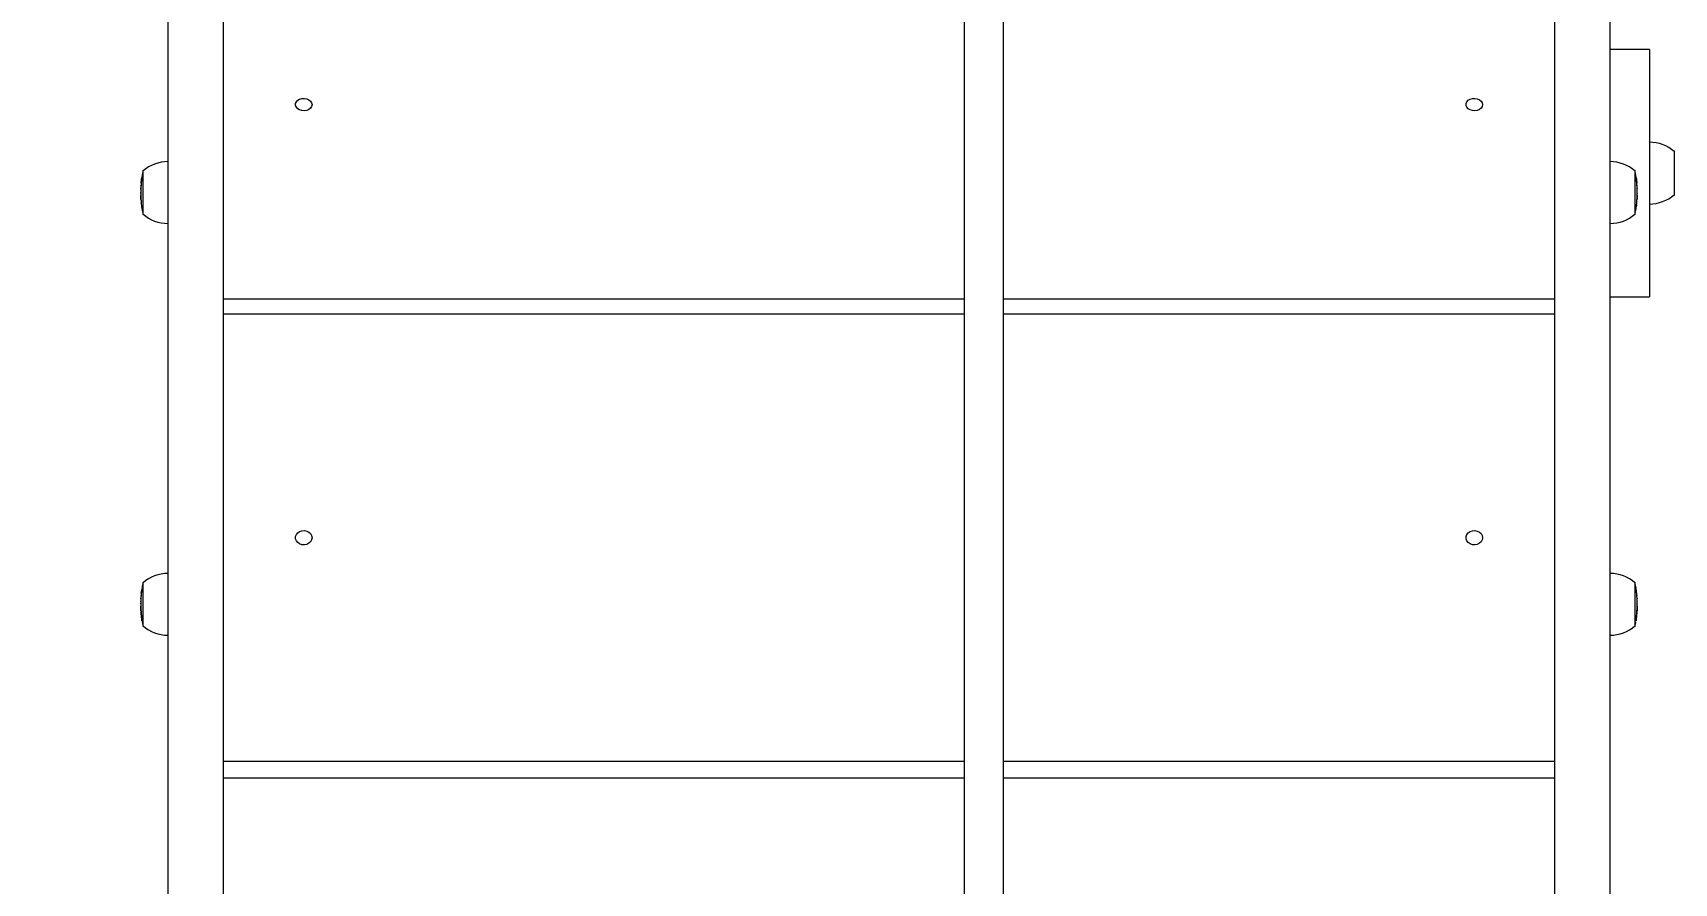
# Model space of a CAD drawing. Header units: millimetres. Extents: x -5010 to 6597, y -5069 to 5109.
# Drawn here: x 2486 to 3283, y 931 to 1344 of the extents above; entities that cross this region are included whole.
import ezdxf

# ---------------------------------------------------------------- set-up
doc = ezdxf.new("R2010")
doc.units = ezdxf.units.MM
for name, color, linetype in [('DIKOM_ОБЪЕКТ', 7, 'Continuous'), ('DIKOM_РАЗМЕР_ЗОНА', 7, 'Continuous'), ('DIKOM_РАЗМЕР_ОБЪЕКТА', 7, 'Continuous')]:
    doc.layers.add(name, color=color, linetype=linetype)
doc.styles.add('style1', font='arial.ttf', dxfattribs={"width": 0.8})
doc.dimstyles.new('1-50', dxfattribs={"dimtxt": 300, "dimasz": 200, "dimexe": 100, "dimexo": 0, "dimgap": 100, "dimtad": 1, "dimtxsty": 'style1', "dimcen": 200, "dimclrd": 7, "dimclre": 7, "dimclrt": 7, "dimadec": 1, "dimazin": 2, "dimtfac": 1, "dimtmove": 0, "dimatfit": 2, "dimfxl": 0, "dimlwd": 25, "dimlwe": 18, "dimarcsym": 0})

# ---------------------------------------------------------------- blocks, each defined once
blk = doc.blocks.new('*D9')
at = {"layer": 'Defpoints', "color": 0, "transparency": 16777216}
for p in [(291.32, 3608.64), (3201.56, -2426.59), (4391.23, -2426.59)]:
    blk.add_point(p, dxfattribs=at)
at = {"layer": 'DIKOM_РАЗМЕР_ОБЪЕКТА', "color": 7, "lineweight": 18, "transparency": 16777216}
for p, q in [((291.32, 3608.64), (4491.23, 3608.64)), ((3201.56, -2426.59), (4491.23, -2426.59))]:
    blk.add_line(p, q, dxfattribs=at)
at = {"layer": 'DIKOM_РАЗМЕР_ОБЪЕКТА', "color": 7, "lineweight": 25, "transparency": 16777216}
blk.add_line((4391.23, 3408.64), (4391.23, -2226.59), dxfattribs=at)
at = {"layer": 'DIKOM_РАЗМЕР_ОБЪЕКТА', "color": 7, "transparency": 16777216}
for points in [[(4357.9, 3408.64), (4424.56, 3408.64), (4391.23, 3608.64)], [(4357.9, -2226.59), (4424.56, -2226.59), (4391.23, -2426.59)]]:
    blk.add_solid(points, dxfattribs=at)
at = {"layer": 'DIKOM_РАЗМЕР_ОБЪЕКТА', "color": 7, "transparency": 16777216, "insert": (4061.47, 287.26), "char_height": 300, "attachment_point": 5, "rotation": 90, "style": 'style1'}
blk.add_mtext('{\\H1.5x;6000}', dxfattribs=at)
blk = doc.blocks.new('*D11')
at = {"layer": 'Defpoints', "color": 0, "transparency": 16777216}
for p in [(97.81, 5108.64), (2495.56, -4426.59), (6497.47, -4426.59)]:
    blk.add_point(p, dxfattribs=at)
at = {"layer": 'DIKOM_РАЗМЕР_ЗОНА', "color": 7, "lineweight": 18, "transparency": 16777216}
for p, q in [((97.81, 5108.64), (6597.47, 5108.64)), ((2495.56, -4426.59), (6597.47, -4426.59))]:
    blk.add_line(p, q, dxfattribs=at)
at = {"layer": 'DIKOM_РАЗМЕР_ЗОНА', "color": 7, "lineweight": 25, "transparency": 16777216}
blk.add_line((6497.47, 4908.64), (6497.47, -4226.59), dxfattribs=at)
at = {"layer": 'DIKOM_РАЗМЕР_ЗОНА', "color": 7, "transparency": 16777216}
for points in [[(6464.13, 4908.64), (6530.8, 4908.64), (6497.47, 5108.64)], [(6464.13, -4226.59), (6530.8, -4226.59), (6497.47, -4426.59)]]:
    blk.add_solid(points, dxfattribs=at)
at = {"layer": 'DIKOM_РАЗМЕР_ЗОНА', "color": 7, "transparency": 16777216, "insert": (6167.71, -51.55), "char_height": 300, "attachment_point": 5, "rotation": 90, "style": 'style1'}
blk.add_mtext('{\\H1.5x;9500}', dxfattribs=at)

msp = doc.modelspace()

# ---------------------------------------------------------------- linework, layer by layer
at = {"layer": 'DIKOM_ОБЪЕКТ', "color": 7, "linetype": 'Continuous', "lineweight": 15}
for p, q in [((2551.559, 1707.1), (2551.559, 563.856)), ((2578.559, 567.272), (2578.559, 1707.1)), ((3224.559, 1707.1), (3224.559, 572.229)), ((3251.559, 568.812), (3251.559, 1707.1)), ((2938.059, 1631.103), (2938.059, 806.881)), ((2957.059, 806.881), (2957.059, 1631.103)), ((3270.608, 1335.54), (3251.559, 1335.54)), ((3270.608, 1335.54), (3270.608, 1215.54)), ((3282.608, 1286.34), (3282.608, 1264.74)), ((2539.559, 1255.298), (2539.559, 1276.898)), ((3263.559, 1276.898), (3263.559, 1264.982)), ((2538.507, 1267.672), (2538.511, 1268.086)), ((2538.507, 1267.53), (2538.507, 1267.672)), ((2538.507, 1267.569), (2538.507, 1267.573)), ((2538.507, 1267.569), (2538.507, 1266.788)), ((2538.513, 1268.26), (2538.513, 1268.319)), ((2538.624, 1270.659), (2538.641, 1270.917)), ((2538.921, 1272.964), (2538.901, 1272.964)), ((3264.206, 1272.989), (3264.224, 1272.989)), ((3264.458, 1271.141), (3264.451, 1271.226)), ((3264.458, 1271.13), (3264.458, 1271.141)), ((3264.605, 1268.297), (3264.606, 1268.246)), ((3264.612, 1267.703), (3264.605, 1268.235)), ((3264.611, 1266.266), (3264.611, 1266.501)), ((3264.612, 1267.538), (3264.612, 1267.703)), ((3264.612, 1266.508), (3264.612, 1267.558)), ((2538.507, 1266.168), (2538.507, 1265.16)), ((2538.507, 1264.955), (2538.507, 1264.86)), ((2538.507, 1264.86), (2538.507, 1264.623)), ((2538.509, 1265.666), (2538.508, 1266.165)), ((2538.551, 1262.692), (2538.551, 1262.692)), ((2538.618, 1261.629), (2538.641, 1261.483)), ((2538.662, 1261.086), (2538.654, 1261.172)), ((2538.664, 1261.071), (2538.662, 1261.086)), ((2538.691, 1260.891), (2538.664, 1261.071)), ((2538.699, 1260.779), (2538.727, 1260.484)), ((2538.865, 1259.285), (2538.931, 1258.765)), ((2538.937, 1258.658), (2538.914, 1258.902)), ((2538.932, 1258.704), (2538.938, 1258.649)), ((2538.938, 1258.649), (2538.937, 1258.658)), ((2538.946, 1258.658), (2538.937, 1258.658)), ((2538.948, 1258.649), (2538.938, 1258.649)), ((3263.559, 1264.982), (3263.559, 1255.298)), ((3264.171, 1258.614), (3264.186, 1258.704)), ((3264.263, 1259.393), (3264.302, 1259.615)), ((3264.354, 1260.071), (3264.39, 1260.526)), ((3264.466, 1261.172), (3264.449, 1261.056)), ((3264.466, 1261.264), (3264.471, 1261.209)), ((3264.485, 1261.508), (3264.499, 1261.629)), ((3264.611, 1265.656), (3264.611, 1266.266)), ((3264.611, 1265.816), (3264.611, 1265.656)), ((3264.612, 1265.811), (3264.612, 1266.482)), ((3264.612, 1265.041), (3264.612, 1265.811)), ((3264.612, 1264.788), (3264.612, 1265.041)), ((3264.612, 1264.623), (3264.612, 1264.788)), ((2539.023, 1258.138), (2539.003, 1258.247)), ((3264.116, 1258.247), (3264.103, 1258.162)), ((2578.559, 1214.545), (2938.059, 1214.545)), ((2957.059, 1214.545), (3224.559, 1214.545)), ((3251.559, 1215.54), (3270.608, 1215.54)), ((2938.059, 1207.147), (2578.559, 1207.147)), ((3224.559, 1207.147), (2957.059, 1207.147)), ((2539.559, 1055.534), (2539.559, 1077.134)), ((3263.559, 1077.134), (3263.559, 1069.036)), ((2538.507, 1067.724), (2538.507, 1067.919)), ((2538.507, 1067.746), (2538.507, 1066.896)), ((2538.53, 1069.067), (2538.544, 1069.363)), ((2538.579, 1070.155), (2538.565, 1069.912)), ((2538.592, 1070.381), (2538.605, 1070.596)), ((3263.559, 1069.036), (3263.559, 1055.534)), ((3264.52, 1070.536), (3264.527, 1070.381)), ((3264.554, 1069.911), (3264.546, 1070.096)), ((3264.58, 1069.304), (3264.588, 1069.067)), ((3264.612, 1067.216), (3264.612, 1067.809)), ((2538.507, 1066.896), (2538.507, 1065.852)), ((2538.507, 1065.831), (2538.507, 1065.475)), ((2538.507, 1065.455), (2538.507, 1064.86)), ((2538.509, 1066.569), (2538.508, 1066.893)), ((2538.664, 1061.913), (2538.662, 1061.926)), ((2538.764, 1060.224), (2538.664, 1061.913)), ((2538.699, 1061.812), (2538.753, 1060.392)), ((2538.793, 1060.057), (2538.931, 1059.852)), ((2538.937, 1059.547), (2538.816, 1059.779)), ((2538.938, 1059.538), (2538.937, 1059.547)), ((2538.976, 1059.547), (2538.937, 1059.547)), ((2538.977, 1059.538), (2538.938, 1059.538)), ((3264.21, 1059.296), (3264.302, 1060.596)), ((3264.325, 1060.34), (3264.224, 1059.293)), ((3264.341, 1060.671), (3264.339, 1060.671)), ((3264.354, 1061.04), (3264.455, 1061.241)), ((3264.409, 1060.841), (3264.365, 1060.696)), ((3264.455, 1061.241), (3264.456, 1061.254)), ((3264.611, 1067.071), (3264.611, 1067.198)), ((3264.611, 1066.477), (3264.611, 1067.071)), ((3264.611, 1066.564), (3264.611, 1066.477)), ((3264.612, 1065.702), (3264.612, 1066.569)), ((3264.612, 1065.346), (3264.612, 1065.702)), ((3264.612, 1064.86), (3264.612, 1065.346)), ((3264.18, 1058.89), (3264.182, 1058.899)), ((2578.559, 990.176), (2938.059, 990.176)), ((2957.059, 990.176), (3224.559, 990.176)), ((2938.059, 982.047), (2578.559, 982.047)), ((3224.559, 982.047), (2957.059, 982.047))]:
    msp.add_line(p, q, dxfattribs=at)
at = {"layer": 'DIKOM_ОБЪЕКТ', "color": 7, "linetype": 'Continuous', "lineweight": 15, "flags": 128}
for points in [[(2621.559, 1308.8), (2621.381, 1307.911), (2620.864, 1307.101), (2620.053, 1306.442), (2619.021, 1305.993), (2617.858, 1305.792), (2616.669, 1305.86), (2615.559, 1306.188), (2614.627, 1306.749), (2613.955, 1307.492), (2613.604, 1308.351), (2613.604, 1309.25), (2613.955, 1310.109), (2614.627, 1310.852), (2615.559, 1311.412), (2616.669, 1311.741), (2617.858, 1311.808), (2619.021, 1311.608), (2620.053, 1311.158), (2620.864, 1310.499), (2621.381, 1309.689), (2621.559, 1308.8)], [(3189.559, 1308.8), (3189.382, 1307.911), (3188.864, 1307.101), (3188.053, 1306.442), (3187.021, 1305.993), (3185.858, 1305.792), (3184.669, 1305.86), (3183.559, 1306.188), (3182.627, 1306.749), (3181.955, 1307.492), (3181.604, 1308.351), (3181.604, 1309.25), (3181.955, 1310.109), (3182.627, 1310.852), (3183.559, 1311.412), (3184.669, 1311.741), (3185.858, 1311.808), (3187.021, 1311.608), (3188.053, 1311.158), (3188.864, 1310.499), (3189.382, 1309.689), (3189.559, 1308.8)], [(2621.559, 1098.661), (2621.381, 1097.638), (2620.864, 1096.706), (2620.053, 1095.947), (2619.021, 1095.43), (2617.858, 1095.199), (2616.669, 1095.277), (2615.559, 1095.655), (2614.627, 1096.3), (2613.955, 1097.155), (2613.604, 1098.144), (2613.604, 1099.179), (2613.955, 1100.168), (2614.627, 1101.023), (2615.559, 1101.668), (2616.669, 1102.046), (2617.858, 1102.123), (2619.021, 1101.893), (2620.053, 1101.375), (2620.864, 1100.617), (2621.381, 1099.685), (2621.559, 1098.661)], [(3189.559, 1098.661), (3189.382, 1097.638), (3188.864, 1096.706), (3188.053, 1095.947), (3187.021, 1095.43), (3185.858, 1095.199), (3184.669, 1095.277), (3183.559, 1095.655), (3182.627, 1096.3), (3181.955, 1097.155), (3181.604, 1098.144), (3181.604, 1099.179), (3181.955, 1100.168), (3182.627, 1101.023), (3183.559, 1101.668), (3184.669, 1102.046), (3185.858, 1102.123), (3187.021, 1101.893), (3188.053, 1101.375), (3188.864, 1100.617), (3189.382, 1099.685), (3189.559, 1098.661)], [(2538.95, 1058.784), (2538.951, 1058.779), (2538.952, 1058.774), (2538.953, 1058.769), (2538.953, 1058.763), (2538.954, 1058.758), (2538.955, 1058.753), (2538.956, 1058.748), (2538.956, 1058.743)]]:
    msp.add_lwpolyline(points, dxfattribs=at)
at = {"layer": 'DIKOM_ОБЪЕКТ', "color": 7, "linetype": 'Continuous', "lineweight": 15}
for centre, radius, start, end in [((3270.448, 1271.863), 18.677, 49.378843, 89.509067), ((2580.342, 1267.573), 41.836, 167.120378, 171.647445), ((2551.719, 1262.421), 18.677, 90.490933, 130.621157), ((3251.399, 1262.421), 18.677, 49.378843, 89.509067), ((3222.776, 1267.573), 41.836, 8.35335, 12.879622), ((2580.342, 1267.573), 41.836, 179.29613, 180), ((2580.342, 1267.573), 41.836, 177.250535, 178.376547), ((2580.342, 1267.573), 41.836, 175.528094, 176.624273), ((2580.342, 1267.573), 41.836, 172.280975, 174.926876), ((3222.776, 1267.573), 41.836, 5.009891, 7.720753), ((3222.776, 1267.573), 41.836, 3.375819, 4.344857), ((3222.776, 1267.573), 41.836, 1.620958, 2.748519), ((2580.342, 1264.623), 41.836, 180, 182.684497), ((2580.342, 1264.623), 41.836, 183.26983, 184.10368), ((2580.342, 1264.623), 41.836, 184.732166, 185.119576), ((2580.342, 1264.623), 41.836, 185.680402, 187.336113), ((2580.342, 1264.623), 41.836, 187.864622, 188.137328), ((3222.776, 1264.623), 41.836, 351.863645, 352.814776), ((3222.776, 1264.623), 41.836, 353.320997, 353.770984), ((3222.776, 1264.623), 41.836, 354.377935, 355.269666), ((3222.776, 1264.623), 41.836, 355.897352, 356.843528), ((3222.776, 1264.623), 41.836, 357.433268, 359.004139), ((3270.448, 1279.217), 18.677, 270.490933, 310.621157), ((2580.342, 1264.623), 41.836, 188.77037, 192.879622), ((2551.719, 1269.775), 18.677, 229.378843, 269.509067), ((3251.399, 1269.775), 18.677, 270.490933, 310.621157), ((3222.776, 1264.623), 41.836, 347.120378, 351.229873), ((2580.342, 1067.809), 41.836, 167.120378, 170.872472), ((2551.719, 1062.658), 18.677, 90.490933, 130.621157), ((3251.399, 1062.658), 18.677, 49.378843, 89.509067), ((3222.776, 1067.809), 41.836, 8.789411, 12.879622), ((2580.342, 1067.809), 41.836, 178.920247, 179.362311), ((2580.342, 1067.809), 41.836, 177.120468, 178.27704), ((2580.342, 1067.809), 41.836, 175.0665, 176.477099), ((3222.776, 1067.809), 41.836, 3.523047, 5.329183), ((3222.776, 1067.809), 41.836, 1.72029, 2.878621), ((3222.776, 1067.809), 41.836, 0, 1.077233), ((2580.342, 1064.86), 41.836, 183.015237, 184.270783), ((2580.342, 1064.86), 41.836, 184.916627, 185.340741), ((2580.342, 1064.86), 41.836, 185.340741, 185.825601), ((3222.776, 1064.86), 41.836, 352.337906, 354.488372), ((3222.776, 1064.86), 41.836, 355.730291, 356.827204), ((2580.342, 1064.86), 41.836, 188.40787, 188.730974), ((2580.342, 1064.86), 41.836, 188.730974, 192.879622), ((2551.719, 1070.011), 18.677, 229.378843, 269.509067), ((3251.399, 1070.011), 18.677, 270.490933, 310.621157), ((3222.776, 1064.86), 41.836, 347.120378, 350.445735)]:
    msp.add_arc(centre, radius, start, end, dxfattribs=at)
for points, knots in [([(2538.513, 1268.257), (2538.509, 1267.673), (2538.505, 1267.021), (2538.509, 1266.369), (2538.509, 1266.302)], [0, 0, 0, 0, 0.8969026, 1, 1, 1, 1]), ([(2538.53, 1268.084), (2538.525, 1268.113), (2538.515, 1268.171), (2538.514, 1268.228), (2538.513, 1268.257)], [0, 0, 0, 0, 0.4984855, 1, 1, 1, 1]), ([(2538.527, 1268.758), (2538.525, 1268.744), (2538.517, 1268.671), (2538.532, 1268.597), (2538.544, 1268.536)], [0, 0, 0, 0, 0.1834282, 1, 1, 1, 1]), ([(2538.544, 1268.536), (2538.541, 1268.464), (2538.536, 1268.313), (2538.532, 1268.162), (2538.53, 1268.084)], [0, 0, 0, 0, 0.4838243, 1, 1, 1, 1]), ([(2538.579, 1269.35), (2538.565, 1269.41), (2538.547, 1269.487), (2538.557, 1269.564), (2538.559, 1269.58)], [0, 0, 0, 0, 0.7854286, 1, 1, 1, 1]), ([(2538.584, 1270.037), (2538.582, 1270.019), (2538.571, 1269.941), (2538.59, 1269.863), (2538.605, 1269.802)], [0, 0, 0, 0, 0.23087, 1, 1, 1, 1]), ([(2538.605, 1269.802), (2538.601, 1269.731), (2538.591, 1269.58), (2538.583, 1269.429), (2538.579, 1269.35)], [0, 0, 0, 0, 0.4759573, 1, 1, 1, 1]), ([(2538.818, 1272.166), (2538.795, 1271.965), (2538.757, 1271.633), (2538.708, 1271.206), (2538.669, 1270.896), (2538.642, 1270.698), (2538.627, 1270.633), (2538.627, 1270.643), (2538.627, 1270.644)], [0, 0, 0, 0, 0.2435724, 0.4033483, 0.5631235, 0.7733473, 0.9899592, 1, 1, 1, 1]), ([(2538.671, 1271.274), (2538.666, 1271.214), (2538.66, 1271.14), (2538.66, 1271.115), (2538.66, 1271.11)], [0, 0, 0, 0, 0.8050826, 1, 1, 1, 1]), ([(2538.665, 1271.115), (2538.666, 1271.11), (2538.669, 1271.099), (2538.686, 1271.213), (2538.711, 1271.391), (2538.743, 1271.661), (2538.775, 1271.95), (2538.797, 1272.143), (2538.806, 1272.215)], [0, 0, 0, 0, 0.1754213, 0.3674428, 0.5235097, 0.6804408, 0.8805871, 1, 1, 1, 1]), ([(2538.806, 1272.215), (2538.821, 1272.337), (2538.85, 1272.587), (2538.884, 1272.837), (2538.901, 1272.964)], [0, 0, 0, 0, 0.488326, 1, 1, 1, 1]), ([(2538.978, 1273.374), (2538.949, 1273.168), (2538.891, 1272.766), (2538.842, 1272.363), (2538.818, 1272.166)], [0, 0, 0, 0, 0.5122797, 1, 1, 1, 1]), ([(2538.901, 1272.964), (2538.891, 1273.01), (2538.874, 1273.086), (2538.885, 1273.161), (2538.89, 1273.191)], [0, 0, 0, 0, 0.6120534, 1, 1, 1, 1]), ([(2538.958, 1273.648), (2538.951, 1273.617), (2538.934, 1273.525), (2538.96, 1273.434), (2538.978, 1273.374)], [0, 0, 0, 0, 0.3390322, 1, 1, 1, 1]), ([(3264.148, 1273.398), (3264.164, 1273.459), (3264.186, 1273.542), (3264.167, 1273.625), (3264.161, 1273.648)], [0, 0, 0, 0, 0.7250645, 1, 1, 1, 1]), ([(3264.315, 1272.138), (3264.29, 1272.344), (3264.239, 1272.765), (3264.179, 1273.184), (3264.148, 1273.398)], [0, 0, 0, 0, 0.4894742, 1, 1, 1, 1]), ([(3264.229, 1273.191), (3264.232, 1273.17), (3264.245, 1273.102), (3264.232, 1273.035), (3264.224, 1272.989)], [0, 0, 0, 0, 0.3147348, 1, 1, 1, 1]), ([(3264.224, 1272.989), (3264.241, 1272.859), (3264.275, 1272.605), (3264.305, 1272.35), (3264.32, 1272.225)], [0, 0, 0, 0, 0.5101226, 1, 1, 1, 1]), ([(3264.495, 1270.688), (3264.492, 1270.682), (3264.489, 1270.673), (3264.457, 1270.904), (3264.423, 1271.18), (3264.376, 1271.602), (3264.337, 1271.943), (3264.315, 1272.138)], [0, 0, 0, 0, 0.334292, 0.493544, 0.6243531, 0.7848394, 1, 1, 1, 1]), ([(3264.32, 1272.225), (3264.338, 1272.069), (3264.367, 1271.815), (3264.404, 1271.498), (3264.431, 1271.274), (3264.45, 1271.139), (3264.453, 1271.14), (3264.455, 1271.14)], [0, 0, 0, 0, 0.2558508, 0.4156558, 0.5757268, 0.7834973, 1, 1, 1, 1]), ([(3264.492, 1270.743), (3264.492, 1270.742), (3264.494, 1270.702), (3264.495, 1270.695), (3264.495, 1270.688)], [0, 0, 0, 0, 0.0295533, 1, 1, 1, 1]), ([(3264.52, 1269.827), (3264.534, 1269.887), (3264.55, 1269.957), (3264.538, 1270.028), (3264.536, 1270.038)], [0, 0, 0, 0, 0.858059, 1, 1, 1, 1]), ([(3264.546, 1269.375), (3264.541, 1269.454), (3264.533, 1269.604), (3264.524, 1269.755), (3264.52, 1269.827)], [0, 0, 0, 0, 0.5243288, 1, 1, 1, 1]), ([(3264.539, 1269.736), (3264.551, 1269.676), (3264.575, 1269.555), (3264.556, 1269.435), (3264.546, 1269.375)], [0, 0, 0, 0, 0.4999077, 1, 1, 1, 1]), ([(3264.58, 1268.561), (3264.591, 1268.621), (3264.603, 1268.687), (3264.594, 1268.752), (3264.594, 1268.758)], [0, 0, 0, 0, 0.9178243, 1, 1, 1, 1]), ([(3264.593, 1268.109), (3264.591, 1268.186), (3264.587, 1268.337), (3264.582, 1268.488), (3264.58, 1268.561)], [0, 0, 0, 0, 0.5157923, 1, 1, 1, 1]), ([(3264.605, 1268.235), (3264.604, 1268.214), (3264.602, 1268.172), (3264.596, 1268.13), (3264.593, 1268.109)], [0, 0, 0, 0, 0.5020475, 1, 1, 1, 1]), ([(2538.523, 1263.773), (2538.52, 1263.927), (2538.514, 1264.211), (2538.508, 1264.586), (2538.506, 1264.811), (2538.507, 1264.877), (2538.507, 1264.885)], [0, 0, 0, 0, 0.3570499, 0.6584825, 0.9598872, 1, 1, 1, 1]), ([(2538.507, 1265.177), (2538.508, 1265.05), (2538.508, 1264.799), (2538.518, 1264.274), (2538.527, 1263.917), (2538.531, 1263.736)], [0, 0, 0, 0, 0.3371705, 0.6639753, 1, 1, 1, 1]), ([(2538.509, 1266.302), (2538.509, 1266.196), (2538.509, 1265.984), (2538.509, 1265.772), (2538.509, 1265.666)], [0, 0, 0, 0, 0.4999076, 1, 1, 1, 1]), ([(2538.551, 1262.705), (2538.551, 1262.696), (2538.552, 1262.682), (2538.547, 1262.872), (2538.539, 1263.148), (2538.531, 1263.47), (2538.525, 1263.688), (2538.523, 1263.773)], [0, 0, 0, 0, 0.3018533, 0.4914196, 0.6810836, 0.8764107, 1, 1, 1, 1]), ([(2538.531, 1263.736), (2538.537, 1263.53), (2538.547, 1263.152), (2538.561, 1262.696), (2538.57, 1262.389), (2538.575, 1262.244), (2538.574, 1262.252), (2538.574, 1262.255)], [0, 0, 0, 0, 0.2492402, 0.4567964, 0.6638292, 0.8850764, 1, 1, 1, 1]), ([(2538.641, 1261.483), (2538.65, 1261.363), (2538.668, 1261.128), (2538.689, 1260.893), (2538.699, 1260.779)], [0, 0, 0, 0, 0.5130316, 1, 1, 1, 1]), ([(2538.931, 1258.765), (2538.944, 1258.67), (2538.974, 1258.46), (2539.006, 1258.252), (2539.023, 1258.138)], [0, 0, 0, 0, 0.4560152, 1, 1, 1, 1]), ([(3264.103, 1258.162), (3264.116, 1258.247), (3264.139, 1258.398), (3264.161, 1258.548), (3264.171, 1258.614)], [0, 0, 0, 0, 0.5632277, 1, 1, 1, 1]), ([(3264.302, 1259.615), (3264.311, 1259.691), (3264.329, 1259.843), (3264.346, 1259.995), (3264.354, 1260.071)], [0, 0, 0, 0, 0.5020088, 1, 1, 1, 1]), ([(3264.338, 1259.865), (3264.337, 1259.844), (3264.334, 1259.813), (3264.329, 1259.769), (3264.327, 1259.747), (3264.325, 1259.736)], [0, 0, 0, 0, 0.4999464, 0.7500015, 1, 1, 1, 1]), ([(3264.339, 1259.874), (3264.339, 1259.872), (3264.339, 1259.869), (3264.338, 1259.866), (3264.338, 1259.865)], [0, 0, 0, 0, 0.5448199, 1, 1, 1, 1]), ([(3264.365, 1260.086), (3264.361, 1260.049), (3264.355, 1259.993), (3264.346, 1259.921), (3264.341, 1259.89), (3264.339, 1259.874)], [0, 0, 0, 0, 0.4997874, 0.7497745, 1, 1, 1, 1]), ([(3264.449, 1261.056), (3264.455, 1261.128), (3264.467, 1261.278), (3264.479, 1261.429), (3264.485, 1261.508)], [0, 0, 0, 0, 0.4772938, 1, 1, 1, 1]), ([(3264.547, 1262.318), (3264.548, 1262.32), (3264.549, 1262.326), (3264.558, 1262.579), (3264.571, 1262.972), (3264.584, 1263.401), (3264.59, 1263.668), (3264.592, 1263.76)], [0, 0, 0, 0, 0.143333, 0.3903821, 0.6375557, 0.8748077, 1, 1, 1, 1]), ([(3264.599, 1263.807), (3264.595, 1263.631), (3264.588, 1263.329), (3264.578, 1262.994), (3264.571, 1262.784), (3264.568, 1262.712), (3264.568, 1262.72), (3264.568, 1262.722)], [0, 0, 0, 0, 0.2868411, 0.4894785, 0.6919461, 0.9447194, 1, 1, 1, 1]), ([(3264.592, 1263.76), (3264.598, 1263.994), (3264.606, 1264.4), (3264.612, 1264.843), (3264.611, 1265.004), (3264.611, 1265.047)], [0, 0, 0, 0, 0.4972277, 0.8630639, 1, 1, 1, 1]), ([(3264.611, 1264.892), (3264.611, 1264.844), (3264.612, 1264.716), (3264.61, 1264.407), (3264.605, 1264.077), (3264.6, 1263.88), (3264.599, 1263.807)], [0, 0, 0, 0, 0.2000165, 0.5272078, 0.8266737, 1, 1, 1, 1]), ([(2538.512, 1068.275), (2538.509, 1067.958), (2538.505, 1067.596), (2538.509, 1067.233), (2538.509, 1067.188)], [0, 0, 0, 0, 0.8751287, 1, 1, 1, 1]), ([(2538.53, 1068.923), (2538.525, 1068.854), (2538.517, 1068.745), (2538.516, 1068.636), (2538.515, 1068.597)], [0, 0, 0, 0, 0.6412224, 1, 1, 1, 1]), ([(2538.544, 1069.363), (2538.541, 1069.292), (2538.536, 1069.146), (2538.532, 1068.999), (2538.53, 1068.923)], [0, 0, 0, 0, 0.4837786, 1, 1, 1, 1]), ([(2538.605, 1070.596), (2538.601, 1070.526), (2538.591, 1070.379), (2538.583, 1070.232), (2538.579, 1070.155)], [0, 0, 0, 0, 0.4762318, 1, 1, 1, 1]), ([(2538.818, 1072.896), (2538.795, 1072.701), (2538.757, 1072.376), (2538.708, 1071.909), (2538.678, 1071.592), (2538.666, 1071.455), (2538.663, 1071.409)], [0, 0, 0, 0, 0.3776216, 0.625326, 0.8730098, 1, 1, 1, 1]), ([(2538.689, 1071.703), (2538.689, 1071.703), (2538.689, 1071.763), (2538.714, 1071.941), (2538.742, 1072.248), (2538.775, 1072.542), (2538.798, 1072.73), (2538.806, 1072.801)], [0, 0, 0, 0, 0.001634, 0.2480119, 0.4956789, 0.8115539, 1, 1, 1, 1]), ([(2538.978, 1074.072), (2538.949, 1073.872), (2538.891, 1073.48), (2538.842, 1073.088), (2538.818, 1072.896)], [0, 0, 0, 0, 0.512247, 1, 1, 1, 1]), ([(3264.315, 1072.786), (3264.29, 1072.987), (3264.239, 1073.396), (3264.179, 1073.805), (3264.148, 1074.013)], [0, 0, 0, 0, 0.4894459, 1, 1, 1, 1]), ([(3264.431, 1071.695), (3264.429, 1071.718), (3264.415, 1071.87), (3264.375, 1072.259), (3264.337, 1072.594), (3264.315, 1072.786)], [0, 0, 0, 0, 0.0720775, 0.4685436, 1, 1, 1, 1]), ([(3264.546, 1070.096), (3264.541, 1070.173), (3264.533, 1070.32), (3264.524, 1070.467), (3264.52, 1070.536)], [0, 0, 0, 0, 0.5243232, 1, 1, 1, 1]), ([(3264.593, 1068.864), (3264.591, 1068.94), (3264.587, 1069.086), (3264.582, 1069.233), (3264.58, 1069.304)], [0, 0, 0, 0, 0.5156915, 1, 1, 1, 1]), ([(3264.605, 1068.557), (3264.604, 1068.608), (3264.602, 1068.711), (3264.596, 1068.813), (3264.593, 1068.864)], [0, 0, 0, 0, 0.5020489, 1, 1, 1, 1]), ([(2538.507, 1065.858), (2538.508, 1065.786), (2538.508, 1065.642), (2538.518, 1065.217), (2538.527, 1064.878), (2538.531, 1064.706)], [0, 0, 0, 0, 0.3350044, 0.6628779, 1, 1, 1, 1]), ([(2538.523, 1064.599), (2538.52, 1064.744), (2538.514, 1065.011), (2538.508, 1065.313), (2538.506, 1065.477), (2538.508, 1065.53), (2538.508, 1065.512), (2538.508, 1065.512)], [0, 0, 0, 0, 0.2854895, 0.5264535, 0.7674281, 0.9951358, 1, 1, 1, 1]), ([(2538.509, 1067.188), (2538.509, 1067.085), (2538.509, 1066.878), (2538.509, 1066.672), (2538.509, 1066.569)], [0, 0, 0, 0, 0.4999014, 1, 1, 1, 1]), ([(2538.551, 1063.071), (2538.551, 1063.137), (2538.552, 1063.244), (2538.547, 1063.577), (2538.539, 1063.939), (2538.531, 1064.298), (2538.525, 1064.515), (2538.523, 1064.599)], [0, 0, 0, 0, 0.3018521, 0.4914283, 0.6810817, 0.8764683, 1, 1, 1, 1]), ([(2538.531, 1064.706), (2538.537, 1064.5), (2538.547, 1064.121), (2538.561, 1063.577), (2538.57, 1063.133), (2538.575, 1062.799), (2538.575, 1062.687), (2538.575, 1062.631)], [0, 0, 0, 0, 0.2252883, 0.4129337, 0.6000885, 0.800068, 1, 1, 1, 1]), ([(2538.543, 1063.114), (2538.545, 1063.087), (2538.548, 1062.994), (2538.55, 1062.995), (2538.551, 1063.049), (2538.551, 1063.071)], [0, 0, 0, 0, 0.1924437, 0.6693122, 1, 1, 1, 1]), ([(2538.575, 1062.631), (2538.574, 1062.58), (2538.573, 1062.496), (2538.564, 1062.678), (2538.56, 1062.751)], [0, 0, 0, 0, 0.6015001, 1, 1, 1, 1]), ([(2538.619, 1061.921), (2538.616, 1061.967), (2538.604, 1062.159), (2538.625, 1062.352), (2538.641, 1062.498)], [0, 0, 0, 0, 0.2416578, 1, 1, 1, 1]), ([(2538.641, 1062.498), (2538.65, 1062.38), (2538.668, 1062.152), (2538.689, 1061.923), (2538.699, 1061.812)], [0, 0, 0, 0, 0.5129625, 1, 1, 1, 1]), ([(2538.753, 1060.392), (2538.758, 1060.343), (2538.764, 1060.269), (2538.773, 1060.173), (2538.777, 1060.129), (2538.779, 1060.107)], [0, 0, 0, 0, 0.4997872, 0.7497935, 1, 1, 1, 1]), ([(2538.816, 1059.779), (2538.807, 1059.854), (2538.789, 1060.002), (2538.773, 1060.15), (2538.764, 1060.224)], [0, 0, 0, 0, 0.5017731, 1, 1, 1, 1]), ([(2538.779, 1060.107), (2538.78, 1060.106), (2538.78, 1060.103), (2538.78, 1060.1), (2538.78, 1060.098)], [0, 0, 0, 0, 0.5454766, 1, 1, 1, 1]), ([(2538.78, 1060.098), (2538.782, 1060.092), (2538.785, 1060.083), (2538.789, 1060.068), (2538.792, 1060.061), (2538.793, 1060.057)], [0, 0, 0, 0, 0.4999413, 0.7499507, 1, 1, 1, 1]), ([(2538.948, 1058.806), (2538.936, 1058.928), (2538.912, 1059.172), (2538.929, 1059.416), (2538.938, 1059.538)], [0, 0, 0, 0, 0.5001837, 1, 1, 1, 1]), ([(2538.931, 1059.852), (2538.944, 1059.759), (2538.974, 1059.555), (2539.006, 1059.352), (2539.023, 1059.241)], [0, 0, 0, 0, 0.4560001, 1, 1, 1, 1]), ([(3264.103, 1059.182), (3264.116, 1059.264), (3264.14, 1059.411), (3264.161, 1059.558), (3264.171, 1059.622)], [0, 0, 0, 0, 0.5630539, 1, 1, 1, 1]), ([(3264.171, 1059.622), (3264.183, 1059.5), (3264.207, 1059.256), (3264.189, 1059.012), (3264.18, 1058.89)], [0, 0, 0, 0, 0.5001837, 1, 1, 1, 1]), ([(3264.302, 1060.596), (3264.311, 1060.67), (3264.329, 1060.818), (3264.346, 1060.966), (3264.354, 1061.04)], [0, 0, 0, 0, 0.5017934, 1, 1, 1, 1]), ([(3264.338, 1060.662), (3264.337, 1060.609), (3264.334, 1060.529), (3264.329, 1060.421), (3264.327, 1060.367), (3264.325, 1060.34)], [0, 0, 0, 0, 0.4999388, 0.7500436, 1, 1, 1, 1]), ([(3264.339, 1060.671), (3264.339, 1060.669), (3264.339, 1060.666), (3264.338, 1060.663), (3264.338, 1060.662)], [0, 0, 0, 0, 0.5335118, 1, 1, 1, 1]), ([(3264.365, 1060.696), (3264.361, 1060.69), (3264.355, 1060.68), (3264.348, 1060.674), (3264.346, 1060.672)], [0, 0, 0, 0, 0.6665539, 1, 1, 1, 1]), ([(3264.449, 1061.999), (3264.455, 1062.069), (3264.467, 1062.215), (3264.479, 1062.362), (3264.485, 1062.439)], [0, 0, 0, 0, 0.4774726, 1, 1, 1, 1]), ([(3264.456, 1061.254), (3264.464, 1061.378), (3264.481, 1061.626), (3264.459, 1061.875), (3264.449, 1061.999)], [0, 0, 0, 0, 0.5000912, 1, 1, 1, 1]), ([(3264.485, 1062.439), (3264.497, 1062.293), (3264.517, 1062.061), (3264.497, 1061.829), (3264.489, 1061.744)], [0, 0, 0, 0, 0.6299388, 1, 1, 1, 1]), ([(3264.547, 1062.542), (3264.546, 1062.522), (3264.543, 1062.466), (3264.544, 1062.532), (3264.544, 1062.574)], [0, 0, 0, 0, 0.3621141, 1, 1, 1, 1]), ([(3264.544, 1062.574), (3264.545, 1062.668), (3264.546, 1062.825), (3264.557, 1063.32), (3264.571, 1063.828), (3264.584, 1064.292), (3264.59, 1064.556), (3264.592, 1064.647)], [0, 0, 0, 0, 0.3033027, 0.504233, 0.7052325, 0.8981825, 1, 1, 1, 1]), ([(3264.599, 1064.549), (3264.595, 1064.371), (3264.588, 1064.067), (3264.578, 1063.653), (3264.571, 1063.331), (3264.568, 1063.122), (3264.568, 1063.046), (3264.567, 1063.014)], [0, 0, 0, 0, 0.2561159, 0.4370695, 0.6177885, 0.8434851, 1, 1, 1, 1]), ([(3264.567, 1063.014), (3264.567, 1062.963), (3264.566, 1062.902), (3264.569, 1062.972), (3264.569, 1062.983)], [0, 0, 0, 0, 0.8370546, 1, 1, 1, 1]), ([(3264.592, 1064.647), (3264.598, 1064.867), (3264.607, 1065.248), (3264.612, 1065.594), (3264.611, 1065.685), (3264.611, 1065.711)], [0, 0, 0, 0, 0.4937865, 0.8571203, 1, 1, 1, 1]), ([(3264.611, 1065.446), (3264.611, 1065.413), (3264.612, 1065.348), (3264.61, 1065.095), (3264.605, 1064.808), (3264.6, 1064.619), (3264.599, 1064.549)], [0, 0, 0, 0, 0.2896477, 0.5801801, 0.8460648, 1, 1, 1, 1]), ([(2539.015, 1058.366), (2539.002, 1058.448), (2538.979, 1058.595), (2538.957, 1058.742), (2538.948, 1058.806)], [0, 0, 0, 0, 0.5631893, 1, 1, 1, 1]), ([(2539.023, 1059.241), (2539.007, 1059.095), (2538.974, 1058.803), (2539.002, 1058.511), (2539.015, 1058.366)], [0, 0, 0, 0, 0.5001583, 1, 1, 1, 1]), ([(3264.095, 1058.306), (3264.112, 1058.452), (3264.144, 1058.744), (3264.117, 1059.036), (3264.103, 1059.182)], [0, 0, 0, 0, 0.5001539, 1, 1, 1, 1]), ([(3264.188, 1058.917), (3264.174, 1058.824), (3264.145, 1058.62), (3264.113, 1058.417), (3264.095, 1058.306)], [0, 0, 0, 0, 0.4559657, 1, 1, 1, 1])]:
    msp.add_open_spline(points, degree=3, knots=knots, dxfattribs=at)

# ---------------------------------------------------------------- dimensions: what is measured, and where the dimension line sits
at = {"layer": 'DIKOM_РАЗМЕР_ЗОНА'}
dim = msp.add_linear_dim(base=(6497.466, -4426.587), p1=(97.814, 5108.638), p2=(2495.559, -4426.587), angle=90, text='{\\H1.5x;9500}', dimstyle='1-50', dxfattribs=at)
dim.commit()
dim.dimension.update_dxf_attribs({"geometry": '*D11', "text_midpoint": (6497.466, -51.549), "dimtype": 160})
at = {"layer": 'DIKOM_РАЗМЕР_ОБЪЕКТА'}
dim = msp.add_linear_dim(base=(4391.229, -2426.587), p1=(291.325, 3608.638), p2=(3201.559, -2426.587), angle=90, text='{\\H1.5x;6000}', dimstyle='1-50', dxfattribs=at)
dim.commit()
dim.dimension.update_dxf_attribs({"geometry": '*D9', "text_midpoint": (4391.229, 287.258), "dimtype": 160})

doc.saveas('drawing.dxf')
